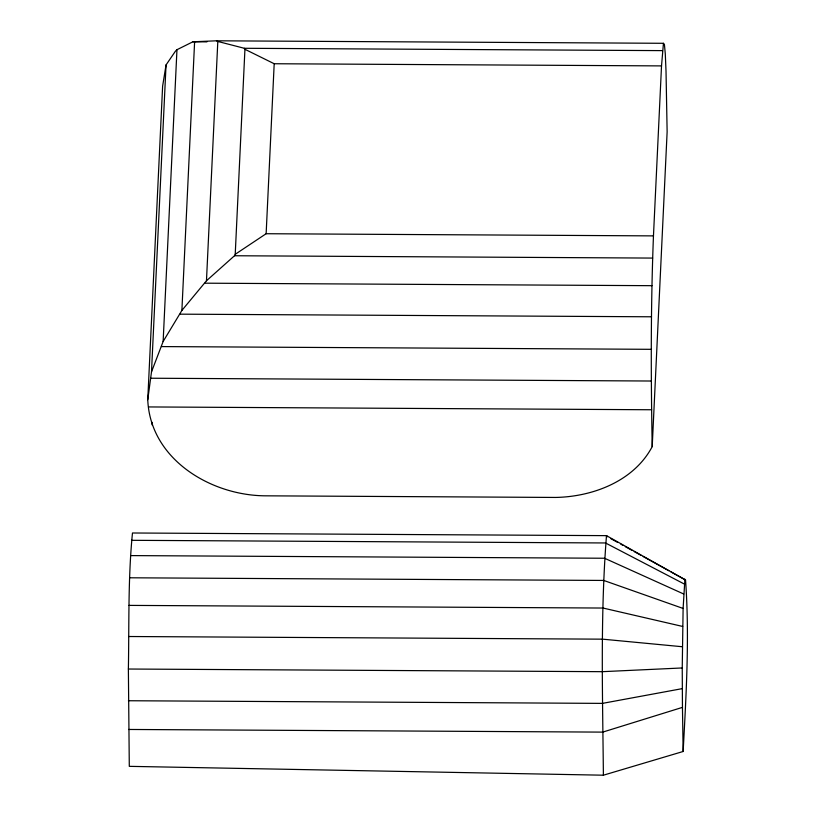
<?xml version="1.0" encoding="UTF-8"?>
<svg xmlns="http://www.w3.org/2000/svg" width="816" height="816" viewBox="0 0 816 816"><rect width="100%" height="100%" fill="white"/><g stroke="black" fill="none" stroke-linecap="round" stroke-linejoin="round"><path stroke-width="1.22" d="M128.377 669.028C129.203 623.699 127.969 578.146 132.478 532.991L606.482 535.643L685.542 579.972C689.632 637.092 686.195 694.396 683.145 751.485L603.391 775.2L129.295 766.346L128.377 669.028L602.371 671.68L682.237 667.957L683.114 608.45L684.91 579.238M652.208 446.627C650.913 376.39 650.709 306.092 653.463 235.885L661.521 65.902L663.449 43.299L216.475 40.8L192.913 41.789L176.96 49.715L175.42 51.204L166.046 64.933L162.619 86.159L147.757 399.697C150.124 459.224 210.834 495.659 265.69 495.822L555.512 497.444C592.885 496.771 634.001 481.134 652.208 446.627L667.131 131.845L666.019 71.176L665.295 53.938L664.418 44.421L663.449 43.299M147.757 399.697L151.501 371.882L166.046 64.933M152.082 424.891L152.204 422.351M151.501 371.882L163.139 341.476L176.96 49.715M163.139 341.476L181.886 310.437L194.616 41.667M181.886 310.437L206.468 280.775L217.811 41.453L216.475 40.8M206.468 280.775L234.498 255.745L235.222 254.296L244.933 49.286L244.331 48.287L217.811 41.453M235.222 254.296L266.138 233.723L274.196 63.74L244.933 49.286M682.237 667.957L682.451 707.37L602.718 732.115L128.714 729.463M682.258 688.633L602.422 703.382L128.418 700.74M192.913 41.789L206.927 41.871M244.331 48.287L662.47 50.623M274.196 63.74L661.521 65.902M266.138 233.723L653.463 235.885M234.498 255.745L652.637 258.08M204.989 283.183L651.964 285.682M179.999 314.16L651.505 316.792M161.425 346.586L651.29 349.319M150.715 378.226L651.331 381.021M148.91 406.939L651.627 409.754M131.498 540.314L605.492 542.966L684.267 584.011M130.55 555.594L604.554 558.246L683.655 593.977M129.713 577.789L603.718 580.441L683.114 608.45M129.05 605.39L603.044 608.042L682.676 626.453M128.591 636.511L602.596 639.163L682.38 646.741M610.786 538.621L617.488 542.324M620.833 544.18L623.067 545.414M625.291 546.649L631.992 550.351M634.216 551.585L640.917 555.288M643.141 556.522L668.804 570.71M671.038 571.945L685.542 579.972M607.441 536.765L606.482 535.643C600.239 615.264 602.647 695.385 603.391 775.2M682.451 707.37L683.145 751.485"/></g></svg>
